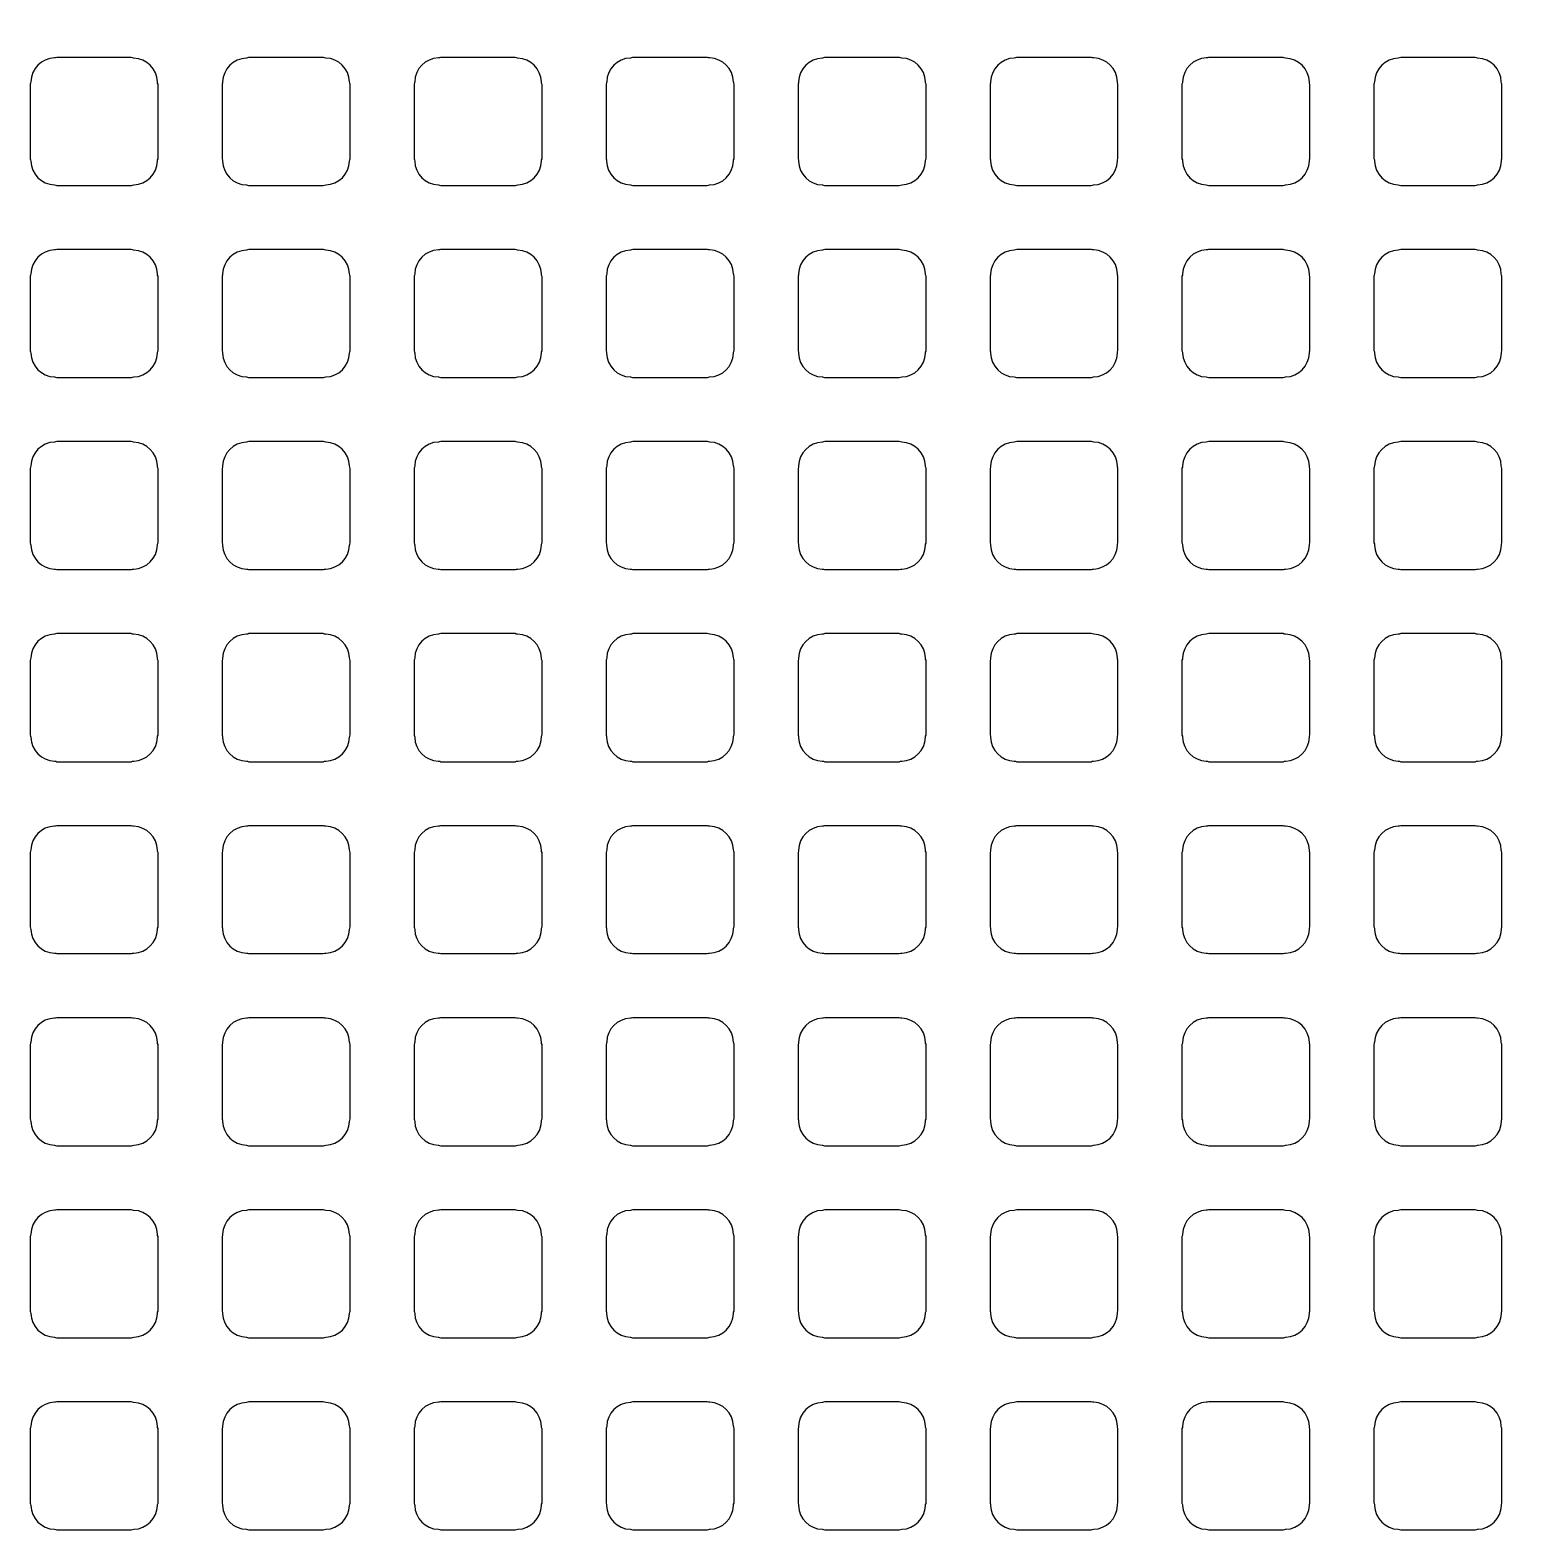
# Model space of a CAD drawing. Extents: x 0 to 248, y 0 to 175.
# Drawn here: x 86.101 to 87.295, y 143.264 to 144.454 of the extents above; entities that cross this region are included whole.
import ezdxf

# ---------------------------------------------------------------- set-up
doc = ezdxf.new("R2010")
doc.units = 0
doc.layers.add('gbr-dxf', color=7, linetype='Continuous')

msp = doc.modelspace()

# ---------------------------------------------------------------- linework, layer by layer
at = {"layer": 'gbr-dxf', "linetype": 'Continuous'}
for points in [[(89.1938, 143.5837, -0.198755), (86.6473, 149.73, -0.011889), (86.6472, 149.7334, -0.001401), (86.6473, 149.7803, -0.006774), (86.6473, 149.7819), (86.6473, 152.1694, 0.15456), (86.4982, 152.3959, -0.007498), (86.4968, 152.3971, -0.223524), (86.4231, 152.5536, -0.414223), (86.6263, 152.7568, -0.414223), (86.8295, 152.5536, -0.097355), (86.8144, 152.4768, 0.044886), (86.7916, 152.3996, -0.047616), (86.7997, 152.3225, -0.019176), (86.7998, 152.3168), (86.7998, 152.1813, -0.01601), (86.7997, 152.1766), (86.7997, 149.7799, -0.008654), (86.7997, 149.7776, 0.001254), (86.7996, 149.7368, -0.011774), (86.7997, 149.7335, 0.198929), (89.3032, 143.6898, -0.008685)], [(89.2774, 143.9919, -0.198702), (86.9933, 149.5055, -0.011933)], [(87.1457, 149.509, 0.198897), (89.3868, 144.098, -0.008509)]]:
    msp.add_lwpolyline(points, format="xyb", dxfattribs=at)
for points in [[(86.101, 144.3521, -0.101214), (86.1015, 144.3502, 0.393729), (86.1203, 144.3313, -0.101678), (86.1223, 144.3309), (86.1814, 144.3309, -0.098843), (86.1833, 144.3313, 0.393729), (86.2021, 144.3502, -0.095482), (86.2026, 144.352), (86.2026, 144.4112, -0.098843), (86.2021, 144.4131, 0.393729), (86.1832, 144.432, -0.09841), (86.1813, 144.4324), (86.1221, 144.4324, -0.089302), (86.1203, 144.4321, 0.393729), (86.1015, 144.4132, -0.104195), (86.101, 144.4112)], [(86.2534, 144.352, -0.098843), (86.2538, 144.3501, 0.393729), (86.2727, 144.3313, -0.095482), (86.2745, 144.3309), (86.3337, 144.3309, -0.104567), (86.3357, 144.3313, 0.393729), (86.3546, 144.3502, -0.09841), (86.355, 144.3521), (86.355, 144.4112, -0.101214), (86.3546, 144.4132, 0.393729), (86.3357, 144.432, -0.092282), (86.3339, 144.4324), (86.2745, 144.4324, -0.095462), (86.2727, 144.432, 0.393729), (86.2538, 144.4131, -0.101678), (86.2534, 144.4112)], [(86.4058, 144.352, -0.095462), (86.4063, 144.3502, 0.393729), (86.4251, 144.3313, -0.101678), (86.4271, 144.3309), (86.4862, 144.3309, -0.098843), (86.4881, 144.3313, 0.393729), (86.5069, 144.3502, -0.101678), (86.5074, 144.3521), (86.5074, 144.4111, -0.104567), (86.5069, 144.4131, 0.393729), (86.488, 144.432, -0.09841), (86.4861, 144.4324), (86.4269, 144.4324, -0.089302), (86.4251, 144.4321, 0.393729), (86.4063, 144.4132, -0.09841), (86.4058, 144.4113)], [(86.5582, 144.352, -0.095462), (86.5586, 144.3502, 0.393729), (86.5775, 144.3313, -0.09841), (86.5794, 144.3309), (86.6386, 144.3309, -0.095462), (86.6404, 144.3313, 0.393729), (86.6593, 144.3501, -0.101678), (86.6598, 144.3521), (86.6598, 144.4114, -0.092621), (86.6594, 144.4132, 0.393729), (86.6405, 144.4321, -0.088868), (86.6388, 144.4324), (86.5793, 144.4324, -0.092621), (86.5775, 144.432, 0.393729), (86.5587, 144.4132, -0.09841), (86.5582, 144.4113)], [(86.7106, 144.352, -0.095462), (86.711, 144.3501, 0.393729), (86.7299, 144.3313, -0.095482), (86.7317, 144.3309), (86.7909, 144.3309, -0.104567), (86.7929, 144.3313, 0.393729), (86.8118, 144.3502, -0.088868), (86.8122, 144.3519), (86.8122, 144.4114, -0.092621), (86.8118, 144.4132, 0.393729), (86.7929, 144.432, -0.092282), (86.7911, 144.4324), (86.7317, 144.4324, -0.095462), (86.7299, 144.432, 0.393729), (86.711, 144.4131, -0.09841), (86.7106, 144.4112)], [(86.863, 144.3521, -0.101214), (86.8634, 144.3502, 0.393729), (86.8823, 144.3313, -0.09841), (86.8842, 144.3309), (86.9434, 144.3309, -0.095462), (86.9452, 144.3313, 0.393729), (86.9641, 144.3501, -0.107228), (86.9646, 144.3522), (86.9646, 144.4113, -0.098843), (86.9642, 144.4132, 0.393729), (86.9453, 144.4321, -0.088868), (86.9436, 144.4324), (86.8841, 144.4324, -0.092621), (86.8823, 144.432, 0.393729), (86.8635, 144.4132, -0.104195), (86.863, 144.4112)], [(87.0154, 144.352, -0.095462), (87.0159, 144.3502, 0.393729), (87.0347, 144.3313, -0.101678), (87.0367, 144.3309), (87.0958, 144.3309, -0.098843), (87.0977, 144.3313, 0.393729), (87.1165, 144.3502, -0.101678), (87.117, 144.3521), (87.117, 144.4111, -0.104567), (87.1165, 144.4131, 0.393729), (87.0976, 144.432, -0.09841), (87.0957, 144.4324), (87.0365, 144.4324, -0.089302), (87.0347, 144.4321, 0.393729), (87.0159, 144.4132, -0.09841), (87.0154, 144.4113)], [(87.1678, 144.3522, -0.101214), (87.1683, 144.3502, 0.393729), (87.1871, 144.3313, -0.104195), (87.1892, 144.3309), (87.2481, 144.3309, -0.101214), (87.2501, 144.3313, 0.393729), (87.269, 144.3502, -0.095482), (87.2694, 144.352), (87.2694, 144.4112, -0.098843), (87.2689, 144.4131, 0.393729), (87.2501, 144.432, -0.095482), (87.2482, 144.4324), (87.189, 144.4324, -0.098843), (87.1871, 144.432, 0.393729), (87.1682, 144.4131, -0.092282), (87.1678, 144.4113)], [(86.101, 144.1997, -0.101214), (86.1015, 144.1978, 0.393729), (86.1203, 144.1789, -0.09841), (86.1222, 144.1785), (86.1814, 144.1785, -0.095462), (86.1833, 144.1789, 0.393729), (86.2021, 144.1978, -0.095482), (86.2026, 144.1996), (86.2026, 144.2588, -0.098843), (86.2021, 144.2607, 0.393729), (86.1832, 144.2796, -0.101678), (86.1813, 144.2801), (86.1221, 144.2801, -0.092621), (86.1203, 144.2797, 0.393729), (86.1015, 144.2608, -0.104195), (86.101, 144.2588)], [(86.2534, 144.1996, -0.098843), (86.2538, 144.1977, 0.393729), (86.2727, 144.1789, -0.092282), (86.2745, 144.1785), (86.3338, 144.1785, -0.101214), (86.3357, 144.1789, 0.393729), (86.3546, 144.1978, -0.09841), (86.355, 144.1997), (86.355, 144.2588, -0.101214), (86.3546, 144.2608, 0.393729), (86.3357, 144.2796, -0.095482), (86.3338, 144.2801), (86.2746, 144.2801, -0.098843), (86.2727, 144.2796, 0.393729), (86.2538, 144.2607, -0.101678), (86.2534, 144.2588)], [(86.4058, 144.1996, -0.095462), (86.4063, 144.1978, 0.393729), (86.4251, 144.1789, -0.09841), (86.427, 144.1785), (86.4862, 144.1785, -0.095462), (86.4881, 144.1789, 0.393729), (86.5069, 144.1978, -0.101678), (86.5074, 144.1997), (86.5074, 144.2587, -0.104567), (86.5069, 144.2607, 0.393729), (86.488, 144.2796, -0.101678), (86.4861, 144.2801), (86.4269, 144.2801, -0.092621), (86.4251, 144.2797, 0.393729), (86.4063, 144.2608, -0.09841), (86.4058, 144.2589)], [(86.5582, 144.1996, -0.095462), (86.5586, 144.1978, 0.393729), (86.5775, 144.1789, -0.095482), (86.5793, 144.1785), (86.6387, 144.1785, -0.092621), (86.6404, 144.1789, 0.393729), (86.6593, 144.1977, -0.101678), (86.6598, 144.1997), (86.6598, 144.259, -0.092621), (86.6594, 144.2608, 0.393729), (86.6405, 144.2797, -0.092282), (86.6387, 144.2801), (86.5794, 144.2801, -0.095462), (86.5775, 144.2796, 0.393729), (86.5587, 144.2608, -0.09841), (86.5582, 144.2589)], [(86.7106, 144.1996, -0.095462), (86.711, 144.1977, 0.393729), (86.7299, 144.1789, -0.092282), (86.7317, 144.1785), (86.791, 144.1785, -0.101214), (86.7929, 144.1789, 0.393729), (86.8118, 144.1978, -0.088868), (86.8122, 144.1995), (86.8122, 144.259, -0.092621), (86.8118, 144.2608, 0.393729), (86.7929, 144.2796, -0.095482), (86.791, 144.2801), (86.7318, 144.2801, -0.098843), (86.7299, 144.2796, 0.393729), (86.711, 144.2607, -0.09841), (86.7106, 144.2588)], [(86.863, 144.1997, -0.101214), (86.8634, 144.1978, 0.393729), (86.8823, 144.1789, -0.095482), (86.8841, 144.1785), (86.9435, 144.1785, -0.092621), (86.9452, 144.1789, 0.393729), (86.9641, 144.1977, -0.107228), (86.9646, 144.1998), (86.9646, 144.2589, -0.098843), (86.9642, 144.2608, 0.393729), (86.9453, 144.2797, -0.092282), (86.9435, 144.2801), (86.8842, 144.2801, -0.095462), (86.8823, 144.2796, 0.393729), (86.8635, 144.2608, -0.104195), (86.863, 144.2588)], [(87.0154, 144.1996, -0.095462), (87.0159, 144.1978, 0.393729), (87.0347, 144.1789, -0.09841), (87.0366, 144.1785), (87.0958, 144.1785, -0.095462), (87.0977, 144.1789, 0.393729), (87.1165, 144.1978, -0.101678), (87.117, 144.1997), (87.117, 144.2587, -0.104567), (87.1165, 144.2607, 0.393729), (87.0976, 144.2796, -0.101678), (87.0957, 144.2801), (87.0365, 144.2801, -0.092621), (87.0347, 144.2797, 0.393729), (87.0159, 144.2608, -0.09841), (87.0154, 144.2589)], [(87.1678, 144.1998, -0.101214), (87.1683, 144.1978, 0.393729), (87.1871, 144.1789, -0.101678), (87.1891, 144.1785), (87.2482, 144.1785, -0.098843), (87.2501, 144.1789, 0.393729), (87.269, 144.1978, -0.095482), (87.2694, 144.1996), (87.2694, 144.2588, -0.098843), (87.2689, 144.2607, 0.393729), (87.2501, 144.2796, -0.09841), (87.2482, 144.2801), (87.189, 144.2801, -0.101214), (87.1871, 144.2796, 0.393729), (87.1682, 144.2607, -0.092282), (87.1678, 144.2589)], [(86.101, 144.0473, -0.101214), (86.1015, 144.0454, 0.393729), (86.1203, 144.0265, -0.095482), (86.1222, 144.0261), (86.1815, 144.0261, -0.092621), (86.1833, 144.0265, 0.393729), (86.2021, 144.0454, -0.095482), (86.2026, 144.0472), (86.2026, 144.1064, -0.098843), (86.2021, 144.1083, 0.393729), (86.1832, 144.1272, -0.104195), (86.1812, 144.1277), (86.1222, 144.1277, -0.095462), (86.1203, 144.1273, 0.393729), (86.1015, 144.1084, -0.104195), (86.101, 144.1064)], [(86.2534, 144.0472, -0.098843), (86.2538, 144.0453, 0.393729), (86.2727, 144.0265, -0.088868), (86.2744, 144.0261), (86.3338, 144.0261, -0.098843), (86.3357, 144.0265, 0.393729), (86.3546, 144.0454, -0.09841), (86.355, 144.0473), (86.355, 144.1064, -0.101214), (86.3546, 144.1084, 0.393729), (86.3357, 144.1272, -0.09841), (86.3338, 144.1277), (86.2746, 144.1277, -0.101214), (86.2727, 144.1272, 0.393729), (86.2538, 144.1083, -0.101678), (86.2534, 144.1064)], [(86.4058, 144.0472, -0.095462), (86.4063, 144.0454, 0.393729), (86.4251, 144.0265, -0.095482), (86.427, 144.0261), (86.4863, 144.0261, -0.092621), (86.4881, 144.0265, 0.393729), (86.5069, 144.0454, -0.101678), (86.5074, 144.0473), (86.5074, 144.1063, -0.104567), (86.5069, 144.1083, 0.393729), (86.488, 144.1272, -0.104195), (86.486, 144.1277), (86.427, 144.1277, -0.095462), (86.4251, 144.1273, 0.393729), (86.4063, 144.1084, -0.09841), (86.4058, 144.1065)], [(86.5582, 144.0472, -0.095462), (86.5586, 144.0454, 0.393729), (86.5775, 144.0265, -0.092282), (86.5793, 144.0261), (86.6387, 144.0261, -0.089302), (86.6404, 144.0265, 0.393729), (86.6593, 144.0453, -0.101678), (86.6598, 144.0473), (86.6598, 144.1066, -0.092621), (86.6594, 144.1084, 0.393729), (86.6405, 144.1273, -0.095482), (86.6387, 144.1277), (86.5794, 144.1277, -0.098843), (86.5775, 144.1272, 0.393729), (86.5587, 144.1084, -0.09841), (86.5582, 144.1065)], [(86.7106, 144.0472, -0.095462), (86.711, 144.0453, 0.393729), (86.7299, 144.0265, -0.088868), (86.7316, 144.0261), (86.791, 144.0261, -0.098843), (86.7929, 144.0265, 0.393729), (86.8118, 144.0454, -0.088868), (86.8122, 144.0471), (86.8122, 144.1066, -0.092621), (86.8118, 144.1084, 0.393729), (86.7929, 144.1272, -0.09841), (86.791, 144.1277), (86.7318, 144.1277, -0.101214), (86.7299, 144.1272, 0.393729), (86.711, 144.1083, -0.09841), (86.7106, 144.1064)], [(86.863, 144.0473, -0.101214), (86.8634, 144.0454, 0.393729), (86.8823, 144.0265, -0.092282), (86.8841, 144.0261), (86.9435, 144.0261, -0.089302), (86.9452, 144.0265, 0.393729), (86.9641, 144.0453, -0.107228), (86.9646, 144.0474), (86.9646, 144.1065, -0.098843), (86.9642, 144.1084, 0.393729), (86.9453, 144.1273, -0.095482), (86.9435, 144.1277), (86.8842, 144.1277, -0.098843), (86.8823, 144.1272, 0.393729), (86.8635, 144.1084, -0.104195), (86.863, 144.1064)], [(87.0154, 144.0472, -0.095462), (87.0159, 144.0454, 0.393729), (87.0347, 144.0265, -0.095482), (87.0366, 144.0261), (87.0959, 144.0261, -0.092621), (87.0977, 144.0265, 0.393729), (87.1165, 144.0454, -0.101678), (87.117, 144.0473), (87.117, 144.1063, -0.104567), (87.1165, 144.1083, 0.393729), (87.0976, 144.1272, -0.104195), (87.0956, 144.1277), (87.0366, 144.1277, -0.095462), (87.0347, 144.1273, 0.393729), (87.0159, 144.1084, -0.09841), (87.0154, 144.1065)], [(87.1678, 144.0474, -0.101214), (87.1683, 144.0454, 0.393729), (87.1871, 144.0265, -0.09841), (87.189, 144.0261), (87.2482, 144.0261, -0.095462), (87.2501, 144.0265, 0.393729), (87.269, 144.0454, -0.095482), (87.2694, 144.0472), (87.2694, 144.1064, -0.098843), (87.2689, 144.1083, 0.393729), (87.2501, 144.1272, -0.101678), (87.2481, 144.1277), (87.1891, 144.1277, -0.104567), (87.1871, 144.1272, 0.393729), (87.1682, 144.1083, -0.092282), (87.1678, 144.1065)], [(86.101, 143.8949, -0.101214), (86.1015, 143.893, 0.393729), (86.1203, 143.8741, -0.104195), (86.1223, 143.8736), (86.1813, 143.8736, -0.101214), (86.1833, 143.8741, 0.393729), (86.2021, 143.893, -0.095482), (86.2026, 143.8948), (86.2026, 143.954, -0.098843), (86.2021, 143.9559, 0.393729), (86.1832, 143.9748, -0.107228), (86.1812, 143.9753), (86.1222, 143.9753, -0.098843), (86.1203, 143.9749, 0.393729), (86.1015, 143.956, -0.104195), (86.101, 143.954)], [(86.2534, 143.8948, -0.098843), (86.2538, 143.8929, 0.393729), (86.2727, 143.8741, -0.09841), (86.2746, 143.8736), (86.3337, 143.8736, -0.10699), (86.3357, 143.8741, 0.393729), (86.3546, 143.893, -0.09841), (86.355, 143.8949), (86.355, 143.954, -0.101214), (86.3546, 143.956, 0.393729), (86.3357, 143.9748, -0.101678), (86.3337, 143.9753), (86.2747, 143.9753, -0.104567), (86.2727, 143.9748, 0.393729), (86.2538, 143.9559, -0.101678), (86.2534, 143.954)], [(86.4058, 143.8948, -0.095462), (86.4063, 143.893, 0.393729), (86.4251, 143.8741, -0.104195), (86.4271, 143.8736), (86.4861, 143.8736, -0.101214), (86.4881, 143.8741, 0.393729), (86.5069, 143.893, -0.101678), (86.5074, 143.8949), (86.5074, 143.9539, -0.104567), (86.5069, 143.9559, 0.393729), (86.488, 143.9748, -0.107228), (86.486, 143.9753), (86.427, 143.9753, -0.098843), (86.4251, 143.9749, 0.393729), (86.4063, 143.956, -0.09841), (86.4058, 143.9541)], [(86.5582, 143.8948, -0.095462), (86.5586, 143.893, 0.393729), (86.5775, 143.8741, -0.101678), (86.5794, 143.8736), (86.6385, 143.8736, -0.098843), (86.6404, 143.8741, 0.393729), (86.6593, 143.8929, -0.101678), (86.6598, 143.8949), (86.6598, 143.9542, -0.092621), (86.6594, 143.956, 0.393729), (86.6405, 143.9749, -0.09841), (86.6386, 143.9753), (86.5795, 143.9753, -0.101214), (86.5775, 143.9748, 0.393729), (86.5587, 143.956, -0.09841), (86.5582, 143.9541)], [(86.7106, 143.8948, -0.095462), (86.711, 143.8929, 0.393729), (86.7299, 143.8741, -0.09841), (86.7318, 143.8736), (86.7909, 143.8736, -0.10699), (86.7929, 143.8741, 0.393729), (86.8118, 143.893, -0.088868), (86.8122, 143.8947), (86.8122, 143.9542, -0.092621), (86.8118, 143.956, 0.393729), (86.7929, 143.9748, -0.101678), (86.7909, 143.9753), (86.7319, 143.9753, -0.104567), (86.7299, 143.9748, 0.393729), (86.711, 143.9559, -0.09841), (86.7106, 143.954)], [(86.863, 143.8949, -0.101214), (86.8634, 143.893, 0.393729), (86.8823, 143.8741, -0.101678), (86.8842, 143.8736), (86.9433, 143.8736, -0.098843), (86.9452, 143.8741, 0.393729), (86.9641, 143.8929, -0.107228), (86.9646, 143.895), (86.9646, 143.9541, -0.098843), (86.9642, 143.956, 0.393729), (86.9453, 143.9749, -0.09841), (86.9434, 143.9753), (86.8843, 143.9753, -0.101214), (86.8823, 143.9748, 0.393729), (86.8635, 143.956, -0.104195), (86.863, 143.954)], [(87.0154, 143.8948, -0.095462), (87.0159, 143.893, 0.393729), (87.0347, 143.8741, -0.104195), (87.0367, 143.8736), (87.0957, 143.8736, -0.101214), (87.0977, 143.8741, 0.393729), (87.1165, 143.893, -0.101678), (87.117, 143.8949), (87.117, 143.9539, -0.104567), (87.1165, 143.9559, 0.393729), (87.0976, 143.9748, -0.107228), (87.0956, 143.9753), (87.0366, 143.9753, -0.098843), (87.0347, 143.9749, 0.393729), (87.0159, 143.956, -0.09841), (87.0154, 143.9541)], [(87.1678, 143.895, -0.101214), (87.1683, 143.893, 0.393729), (87.1871, 143.8741, -0.107228), (87.1892, 143.8736), (87.2481, 143.8736, -0.104567), (87.2501, 143.8741, 0.393729), (87.269, 143.893, -0.095482), (87.2694, 143.8948), (87.2694, 143.954, -0.098843), (87.2689, 143.9559, 0.393729), (87.2501, 143.9748, -0.104195), (87.2481, 143.9753), (87.1891, 143.9753, -0.10699), (87.1871, 143.9748, 0.393729), (87.1682, 143.9559, -0.092282), (87.1678, 143.9541)], [(86.101, 143.7425, -0.101214), (86.1015, 143.7406, 0.393729), (86.1203, 143.7217, -0.101678), (86.1223, 143.7213), (86.1814, 143.7213, -0.098843), (86.1833, 143.7217, 0.393729), (86.2021, 143.7406, -0.095482), (86.2026, 143.7424), (86.2026, 143.8016, -0.098843), (86.2021, 143.8035, 0.393729), (86.1832, 143.8224, -0.09841), (86.1813, 143.8228), (86.1221, 143.8228, -0.089302), (86.1203, 143.8225, 0.393729), (86.1015, 143.8036, -0.104195), (86.101, 143.8016)], [(86.2534, 143.7424, -0.098843), (86.2538, 143.7405, 0.393729), (86.2727, 143.7217, -0.095482), (86.2745, 143.7213), (86.3337, 143.7213, -0.104567), (86.3357, 143.7217, 0.393729), (86.3546, 143.7406, -0.09841), (86.355, 143.7425), (86.355, 143.8016, -0.101214), (86.3546, 143.8036, 0.393729), (86.3357, 143.8224, -0.092282), (86.3339, 143.8228), (86.2745, 143.8228, -0.095462), (86.2727, 143.8224, 0.393729), (86.2538, 143.8035, -0.101678), (86.2534, 143.8016)], [(86.4058, 143.7424, -0.095462), (86.4063, 143.7406, 0.393729), (86.4251, 143.7217, -0.101678), (86.4271, 143.7213), (86.4862, 143.7213, -0.098843), (86.4881, 143.7217, 0.393729), (86.5069, 143.7406, -0.101678), (86.5074, 143.7425), (86.5074, 143.8015, -0.104567), (86.5069, 143.8035, 0.393729), (86.488, 143.8224, -0.09841), (86.4861, 143.8228), (86.4269, 143.8228, -0.089302), (86.4251, 143.8225, 0.393729), (86.4063, 143.8036, -0.09841), (86.4058, 143.8017)], [(86.5582, 143.7424, -0.095462), (86.5586, 143.7406, 0.393729), (86.5775, 143.7217, -0.09841), (86.5794, 143.7213), (86.6386, 143.7213, -0.095462), (86.6404, 143.7217, 0.393729), (86.6593, 143.7405, -0.101678), (86.6598, 143.7425), (86.6598, 143.8018, -0.092621), (86.6594, 143.8036, 0.393729), (86.6405, 143.8225, -0.088868), (86.6388, 143.8228), (86.5793, 143.8228, -0.092621), (86.5775, 143.8224, 0.393729), (86.5587, 143.8036, -0.09841), (86.5582, 143.8017)], [(86.7106, 143.7424, -0.095462), (86.711, 143.7405, 0.393729), (86.7299, 143.7217, -0.095482), (86.7317, 143.7213), (86.7909, 143.7213, -0.104567), (86.7929, 143.7217, 0.393729), (86.8118, 143.7406, -0.088868), (86.8122, 143.7423), (86.8122, 143.8018, -0.092621), (86.8118, 143.8036, 0.393729), (86.7929, 143.8224, -0.092282), (86.7911, 143.8228), (86.7317, 143.8228, -0.095462), (86.7299, 143.8224, 0.393729), (86.711, 143.8035, -0.09841), (86.7106, 143.8016)], [(86.863, 143.7425, -0.101214), (86.8634, 143.7406, 0.393729), (86.8823, 143.7217, -0.09841), (86.8842, 143.7213), (86.9434, 143.7213, -0.095462), (86.9452, 143.7217, 0.393729), (86.9641, 143.7405, -0.107228), (86.9646, 143.7426), (86.9646, 143.8017, -0.098843), (86.9642, 143.8036, 0.393729), (86.9453, 143.8225, -0.088868), (86.9436, 143.8228), (86.8841, 143.8228, -0.092621), (86.8823, 143.8224, 0.393729), (86.8635, 143.8036, -0.104195), (86.863, 143.8016)], [(87.0154, 143.7424, -0.095462), (87.0159, 143.7406, 0.393729), (87.0347, 143.7217, -0.101678), (87.0367, 143.7213), (87.0958, 143.7213, -0.098843), (87.0977, 143.7217, 0.393729), (87.1165, 143.7406, -0.101678), (87.117, 143.7425), (87.117, 143.8015, -0.104567), (87.1165, 143.8035, 0.393729), (87.0976, 143.8224, -0.09841), (87.0957, 143.8228), (87.0365, 143.8228, -0.089302), (87.0347, 143.8225, 0.393729), (87.0159, 143.8036, -0.09841), (87.0154, 143.8017)], [(87.1678, 143.7426, -0.101214), (87.1683, 143.7406, 0.393729), (87.1871, 143.7217, -0.104195), (87.1892, 143.7213), (87.2481, 143.7213, -0.101214), (87.2501, 143.7217, 0.393729), (87.269, 143.7406, -0.095482), (87.2694, 143.7424), (87.2694, 143.8016, -0.098843), (87.2689, 143.8035, 0.393729), (87.2501, 143.8224, -0.095482), (87.2482, 143.8228), (87.189, 143.8228, -0.098843), (87.1871, 143.8224, 0.393729), (87.1682, 143.8035, -0.092282), (87.1678, 143.8017)], [(86.101, 143.5901, -0.101214), (86.1015, 143.5882, 0.393729), (86.1203, 143.5693, -0.09841), (86.1222, 143.5689), (86.1814, 143.5689, -0.095462), (86.1833, 143.5693, 0.393729), (86.2021, 143.5882, -0.095482), (86.2026, 143.59), (86.2026, 143.6492, -0.098843), (86.2021, 143.6511, 0.393729), (86.1832, 143.67, -0.101678), (86.1813, 143.6705), (86.1221, 143.6705, -0.092621), (86.1203, 143.6701, 0.393729), (86.1015, 143.6512, -0.104195), (86.101, 143.6492)], [(86.2534, 143.59, -0.098843), (86.2538, 143.5881, 0.393729), (86.2727, 143.5693, -0.092282), (86.2745, 143.5689), (86.3338, 143.5689, -0.101214), (86.3357, 143.5693, 0.393729), (86.3546, 143.5882, -0.09841), (86.355, 143.5901), (86.355, 143.6492, -0.101214), (86.3546, 143.6512, 0.393729), (86.3357, 143.67, -0.095482), (86.3338, 143.6705), (86.2746, 143.6705, -0.098843), (86.2727, 143.67, 0.393729), (86.2538, 143.6511, -0.101678), (86.2534, 143.6492)], [(86.4058, 143.59, -0.095462), (86.4063, 143.5882, 0.393729), (86.4251, 143.5693, -0.09841), (86.427, 143.5689), (86.4862, 143.5689, -0.095462), (86.4881, 143.5693, 0.393729), (86.5069, 143.5882, -0.101678), (86.5074, 143.5901), (86.5074, 143.6491, -0.104567), (86.5069, 143.6511, 0.393729), (86.488, 143.67, -0.101678), (86.4861, 143.6705), (86.4269, 143.6705, -0.092621), (86.4251, 143.6701, 0.393729), (86.4063, 143.6512, -0.09841), (86.4058, 143.6493)], [(86.5582, 143.59, -0.095462), (86.5586, 143.5882, 0.393729), (86.5775, 143.5693, -0.095482), (86.5793, 143.5689), (86.6387, 143.5689, -0.092621), (86.6404, 143.5693, 0.393729), (86.6593, 143.5881, -0.101678), (86.6598, 143.5901), (86.6598, 143.6494, -0.092621), (86.6594, 143.6512, 0.393729), (86.6405, 143.6701, -0.092282), (86.6387, 143.6705), (86.5794, 143.6705, -0.095462), (86.5775, 143.67, 0.393729), (86.5587, 143.6512, -0.09841), (86.5582, 143.6493)], [(86.7106, 143.59, -0.095462), (86.711, 143.5881, 0.393729), (86.7299, 143.5693, -0.092282), (86.7317, 143.5689), (86.791, 143.5689, -0.101214), (86.7929, 143.5693, 0.393729), (86.8118, 143.5882, -0.088868), (86.8122, 143.5899), (86.8122, 143.6494, -0.092621), (86.8118, 143.6512, 0.393729), (86.7929, 143.67, -0.095482), (86.791, 143.6705), (86.7318, 143.6705, -0.098843), (86.7299, 143.67, 0.393729), (86.711, 143.6511, -0.09841), (86.7106, 143.6492)], [(86.863, 143.5901, -0.101214), (86.8634, 143.5882, 0.393729), (86.8823, 143.5693, -0.095482), (86.8841, 143.5689), (86.9435, 143.5689, -0.092621), (86.9452, 143.5693, 0.393729), (86.9641, 143.5881, -0.107228), (86.9646, 143.5902), (86.9646, 143.6493, -0.098843), (86.9642, 143.6512, 0.393729), (86.9453, 143.6701, -0.092282), (86.9435, 143.6705), (86.8842, 143.6705, -0.095462), (86.8823, 143.67, 0.393729), (86.8635, 143.6512, -0.104195), (86.863, 143.6492)], [(87.0154, 143.59, -0.095462), (87.0159, 143.5882, 0.393729), (87.0347, 143.5693, -0.09841), (87.0366, 143.5689), (87.0958, 143.5689, -0.095462), (87.0977, 143.5693, 0.393729), (87.1165, 143.5882, -0.101678), (87.117, 143.5901), (87.117, 143.6491, -0.104567), (87.1165, 143.6511, 0.393729), (87.0976, 143.67, -0.101678), (87.0957, 143.6705), (87.0365, 143.6705, -0.092621), (87.0347, 143.6701, 0.393729), (87.0159, 143.6512, -0.09841), (87.0154, 143.6493)], [(87.1678, 143.5902, -0.101214), (87.1683, 143.5882, 0.393729), (87.1871, 143.5693, -0.101678), (87.1891, 143.5689), (87.2482, 143.5689, -0.098843), (87.2501, 143.5693, 0.393729), (87.269, 143.5882, -0.095482), (87.2694, 143.59), (87.2694, 143.6492, -0.098843), (87.2689, 143.6511, 0.393729), (87.2501, 143.67, -0.09841), (87.2482, 143.6705), (87.189, 143.6705, -0.101214), (87.1871, 143.67, 0.393729), (87.1682, 143.6511, -0.092282), (87.1678, 143.6493)], [(86.101, 143.4377, -0.101214), (86.1015, 143.4358, 0.393729), (86.1203, 143.4169, -0.095482), (86.1222, 143.4165), (86.1815, 143.4165, -0.092621), (86.1833, 143.4169, 0.393729), (86.2021, 143.4358, -0.095482), (86.2026, 143.4376), (86.2026, 143.4968, -0.098843), (86.2021, 143.4987, 0.393729), (86.1832, 143.5176, -0.104195), (86.1812, 143.5181), (86.1222, 143.5181, -0.095462), (86.1203, 143.5177, 0.393729), (86.1015, 143.4988, -0.104195), (86.101, 143.4968)], [(86.2534, 143.4376, -0.098843), (86.2538, 143.4357, 0.393729), (86.2727, 143.4169, -0.088868), (86.2744, 143.4165), (86.3338, 143.4165, -0.098843), (86.3357, 143.4169, 0.393729), (86.3546, 143.4358, -0.09841), (86.355, 143.4377), (86.355, 143.4968, -0.101214), (86.3546, 143.4988, 0.393729), (86.3357, 143.5176, -0.09841), (86.3338, 143.5181), (86.2746, 143.5181, -0.101214), (86.2727, 143.5176, 0.393729), (86.2538, 143.4987, -0.101678), (86.2534, 143.4968)], [(86.4058, 143.4376, -0.095462), (86.4063, 143.4358, 0.393729), (86.4251, 143.4169, -0.095482), (86.427, 143.4165), (86.4863, 143.4165, -0.092621), (86.4881, 143.4169, 0.393729), (86.5069, 143.4358, -0.101678), (86.5074, 143.4377), (86.5074, 143.4967, -0.104567), (86.5069, 143.4987, 0.393729), (86.488, 143.5176, -0.104195), (86.486, 143.5181), (86.427, 143.5181, -0.095462), (86.4251, 143.5177, 0.393729), (86.4063, 143.4988, -0.09841), (86.4058, 143.4969)], [(86.5582, 143.4376, -0.095462), (86.5586, 143.4358, 0.393729), (86.5775, 143.4169, -0.092282), (86.5793, 143.4165), (86.6387, 143.4165, -0.089302), (86.6404, 143.4169, 0.393729), (86.6593, 143.4357, -0.101678), (86.6598, 143.4377), (86.6598, 143.497, -0.092621), (86.6594, 143.4988, 0.393729), (86.6405, 143.5177, -0.095482), (86.6387, 143.5181), (86.5794, 143.5181, -0.098843), (86.5775, 143.5176, 0.393729), (86.5587, 143.4988, -0.09841), (86.5582, 143.4969)], [(86.7106, 143.4376, -0.095462), (86.711, 143.4357, 0.393729), (86.7299, 143.4169, -0.088868), (86.7316, 143.4165), (86.791, 143.4165, -0.098843), (86.7929, 143.4169, 0.393729), (86.8118, 143.4358, -0.088868), (86.8122, 143.4375), (86.8122, 143.497, -0.092621), (86.8118, 143.4988, 0.393729), (86.7929, 143.5176, -0.09841), (86.791, 143.5181), (86.7318, 143.5181, -0.101214), (86.7299, 143.5176, 0.393729), (86.711, 143.4987, -0.09841), (86.7106, 143.4968)], [(86.863, 143.4377, -0.101214), (86.8634, 143.4358, 0.393729), (86.8823, 143.4169, -0.092282), (86.8841, 143.4165), (86.9435, 143.4165, -0.089302), (86.9452, 143.4169, 0.393729), (86.9641, 143.4357, -0.107228), (86.9646, 143.4378), (86.9646, 143.4969, -0.098843), (86.9642, 143.4988, 0.393729), (86.9453, 143.5177, -0.095482), (86.9435, 143.5181), (86.8842, 143.5181, -0.098843), (86.8823, 143.5176, 0.393729), (86.8635, 143.4988, -0.104195), (86.863, 143.4968)], [(87.0154, 143.4376, -0.095462), (87.0159, 143.4358, 0.393729), (87.0347, 143.4169, -0.095482), (87.0366, 143.4165), (87.0959, 143.4165, -0.092621), (87.0977, 143.4169, 0.393729), (87.1165, 143.4358, -0.101678), (87.117, 143.4377), (87.117, 143.4967, -0.104567), (87.1165, 143.4987, 0.393729), (87.0976, 143.5176, -0.104195), (87.0956, 143.5181), (87.0366, 143.5181, -0.095462), (87.0347, 143.5177, 0.393729), (87.0159, 143.4988, -0.09841), (87.0154, 143.4969)], [(87.1678, 143.4378, -0.101214), (87.1683, 143.4358, 0.393729), (87.1871, 143.4169, -0.09841), (87.189, 143.4165), (87.2482, 143.4165, -0.095462), (87.2501, 143.4169, 0.393729), (87.269, 143.4358, -0.095482), (87.2694, 143.4376), (87.2694, 143.4968, -0.098843), (87.2689, 143.4987, 0.393729), (87.2501, 143.5176, -0.101678), (87.2481, 143.5181), (87.1891, 143.5181, -0.104567), (87.1871, 143.5176, 0.393729), (87.1682, 143.4987, -0.092282), (87.1678, 143.4969)], [(86.101, 143.2853, -0.101214), (86.1015, 143.2834, 0.393729), (86.1203, 143.2645, -0.104195), (86.1223, 143.264), (86.1813, 143.264, -0.101214), (86.1833, 143.2645, 0.393729), (86.2021, 143.2834, -0.095482), (86.2026, 143.2852), (86.2026, 143.3444, -0.098843), (86.2021, 143.3463, 0.393729), (86.1832, 143.3652, -0.107228), (86.1812, 143.3657), (86.1222, 143.3657, -0.098843), (86.1203, 143.3653, 0.393729), (86.1015, 143.3464, -0.104195), (86.101, 143.3444)], [(86.2534, 143.2852, -0.098843), (86.2538, 143.2833, 0.393729), (86.2727, 143.2645, -0.09841), (86.2746, 143.264), (86.3337, 143.264, -0.10699), (86.3357, 143.2645, 0.393729), (86.3546, 143.2834, -0.09841), (86.355, 143.2853), (86.355, 143.3444, -0.101214), (86.3546, 143.3464, 0.393729), (86.3357, 143.3652, -0.101678), (86.3337, 143.3657), (86.2747, 143.3657, -0.104567), (86.2727, 143.3652, 0.393729), (86.2538, 143.3463, -0.101678), (86.2534, 143.3444)], [(86.4058, 143.2852, -0.095462), (86.4063, 143.2834, 0.393729), (86.4251, 143.2645, -0.104195), (86.4271, 143.264), (86.4861, 143.264, -0.101214), (86.4881, 143.2645, 0.393729), (86.5069, 143.2834, -0.101678), (86.5074, 143.2853), (86.5074, 143.3443, -0.104567), (86.5069, 143.3463, 0.393729), (86.488, 143.3652, -0.107228), (86.486, 143.3657), (86.427, 143.3657, -0.098843), (86.4251, 143.3653, 0.393729), (86.4063, 143.3464, -0.09841), (86.4058, 143.3445)], [(86.5582, 143.2852, -0.095462), (86.5586, 143.2834, 0.393729), (86.5775, 143.2645, -0.101678), (86.5794, 143.264), (86.6385, 143.264, -0.098843), (86.6404, 143.2645, 0.393729), (86.6593, 143.2833, -0.101678), (86.6598, 143.2853), (86.6598, 143.3446, -0.092621), (86.6594, 143.3464, 0.393729), (86.6405, 143.3653, -0.09841), (86.6386, 143.3657), (86.5795, 143.3657, -0.101214), (86.5775, 143.3652, 0.393729), (86.5587, 143.3464, -0.09841), (86.5582, 143.3445)], [(86.7106, 143.2852, -0.095462), (86.711, 143.2833, 0.393729), (86.7299, 143.2645, -0.09841), (86.7318, 143.264), (86.7909, 143.264, -0.10699), (86.7929, 143.2645, 0.393729), (86.8118, 143.2834, -0.088868), (86.8122, 143.2851), (86.8122, 143.3446, -0.092621), (86.8118, 143.3464, 0.393729), (86.7929, 143.3652, -0.101678), (86.7909, 143.3657), (86.7319, 143.3657, -0.104567), (86.7299, 143.3652, 0.393729), (86.711, 143.3463, -0.09841), (86.7106, 143.3444)], [(86.863, 143.2853, -0.101214), (86.8634, 143.2834, 0.393729), (86.8823, 143.2645, -0.101678), (86.8842, 143.264), (86.9433, 143.264, -0.098843), (86.9452, 143.2645, 0.393729), (86.9641, 143.2833, -0.107228), (86.9646, 143.2854), (86.9646, 143.3445, -0.098843), (86.9642, 143.3464, 0.393729), (86.9453, 143.3653, -0.09841), (86.9434, 143.3657), (86.8843, 143.3657, -0.101214), (86.8823, 143.3652, 0.393729), (86.8635, 143.3464, -0.104195), (86.863, 143.3444)], [(87.0154, 143.2852, -0.095462), (87.0159, 143.2834, 0.393729), (87.0347, 143.2645, -0.104195), (87.0367, 143.264), (87.0957, 143.264, -0.101214), (87.0977, 143.2645, 0.393729), (87.1165, 143.2834, -0.101678), (87.117, 143.2853), (87.117, 143.3443, -0.104567), (87.1165, 143.3463, 0.393729), (87.0976, 143.3652, -0.107228), (87.0956, 143.3657), (87.0366, 143.3657, -0.098843), (87.0347, 143.3653, 0.393729), (87.0159, 143.3464, -0.09841), (87.0154, 143.3445)], [(87.1678, 143.2854, -0.101214), (87.1683, 143.2834, 0.393729), (87.1871, 143.2645, -0.107228), (87.1892, 143.264), (87.2481, 143.264, -0.104567), (87.2501, 143.2645, 0.393729), (87.269, 143.2834, -0.095482), (87.2694, 143.2852), (87.2694, 143.3444, -0.098843), (87.2689, 143.3463, 0.393729), (87.2501, 143.3652, -0.104195), (87.2481, 143.3657), (87.1891, 143.3657, -0.10699), (87.1871, 143.3652, 0.393729), (87.1682, 143.3463, -0.092282), (87.1678, 143.3445)]]:
    msp.add_lwpolyline(points, format="xyb", close=True, dxfattribs=at)

doc.saveas('drawing.dxf')
